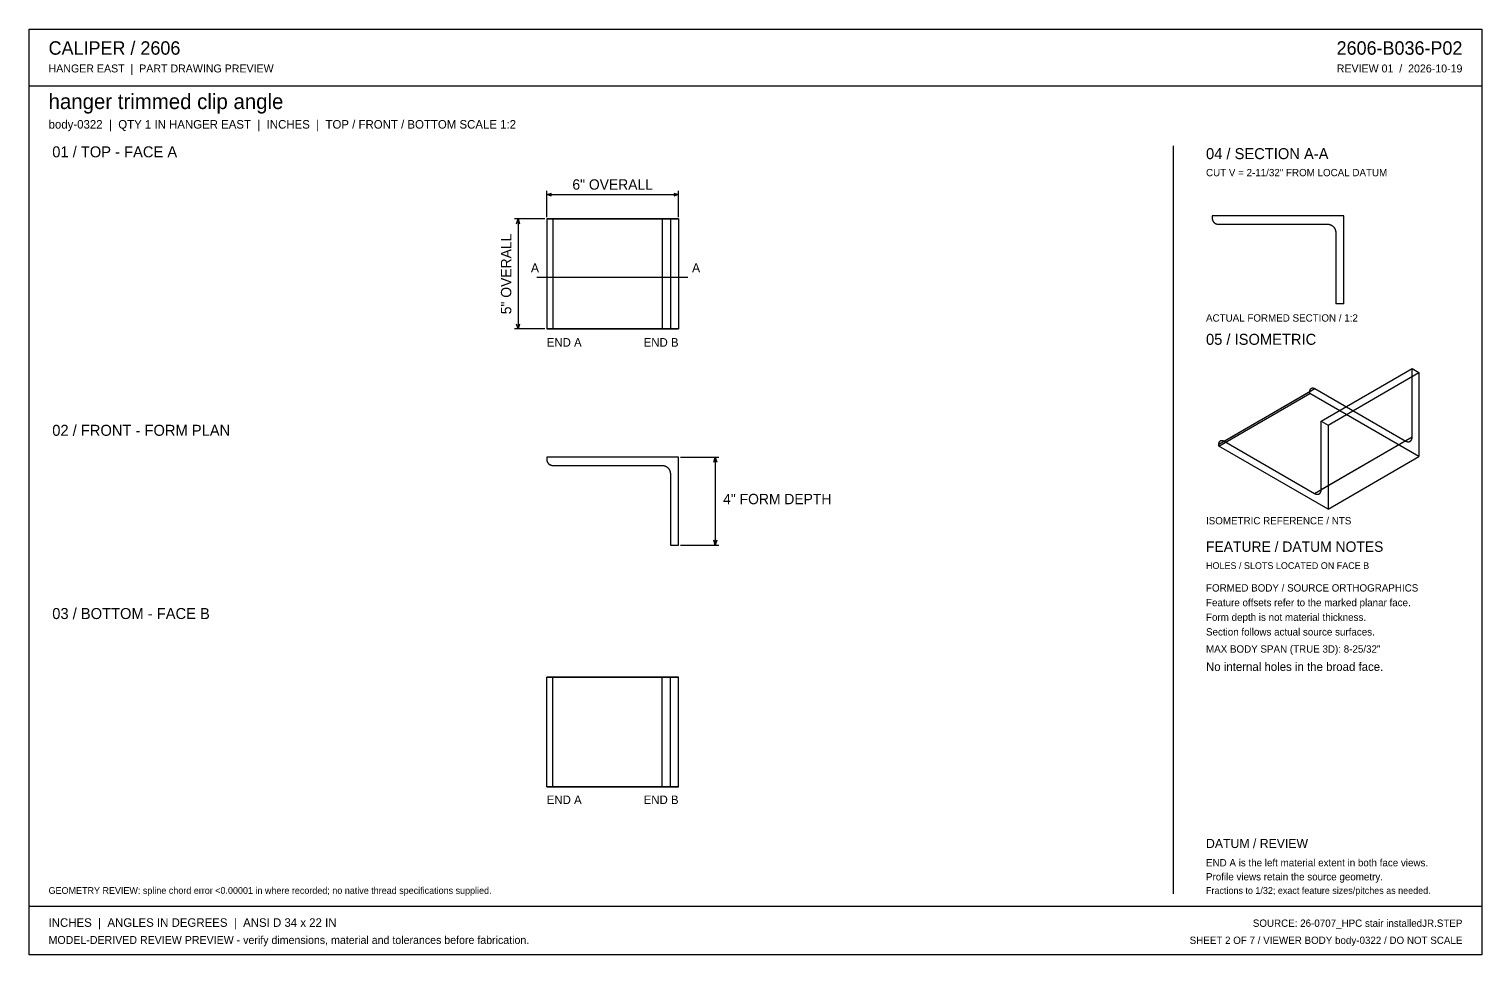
# Model space of a CAD drawing. Header units: inches. Extents: x 0.9 to 67.1, y 0.9 to 43.1.
import ezdxf
from ezdxf.enums import TextEntityAlignment as Align

# ---------------------------------------------------------------- set-up
doc = ezdxf.new("R2010")
doc.units = ezdxf.units.IN
doc.header["$MEASUREMENT"] = 0

msp = doc.modelspace()

# ---------------------------------------------------------------- linework, layer by layer
at = {"layer": 'ANNOTATION'}
for p, q in [((24.5, 34.5), (24.5, 35.694)), ((24.5, 35.528), (24.722, 35.597)), ((24.5, 35.528), (30.5, 35.528)), ((24.722, 35.458), (24.5, 35.528)), ((30.278, 35.597), (30.5, 35.528)), ((30.5, 35.528), (30.278, 35.458)), ((30.5, 34.5), (30.5, 35.694)), ((24.417, 34.417), (23.028, 34.417)), ((23.125, 34.194), (23.194, 34.417)), ((23.194, 34.417), (23.194, 29.417)), ((23.194, 34.417), (23.264, 34.194)), ((24.056, 31.767), (30.917, 31.767)), ((24.417, 29.417), (23.028, 29.417)), ((23.194, 29.417), (23.125, 29.639)), ((23.264, 29.639), (23.194, 29.417)), ((30.583, 23.583), (32.333, 23.583)), ((32.097, 23.361), (32.167, 23.583)), ((32.167, 23.583), (32.167, 19.583)), ((32.167, 23.583), (32.236, 23.361)), ((30.583, 19.583), (32.333, 19.583)), ((32.167, 19.583), (32.097, 19.806)), ((32.236, 19.806), (32.167, 19.583))]:
    msp.add_line(p, q, dxfattribs=at)
at = {"layer": 'OUTLINE'}
for p, q in [((0.944, 43.056), (67.056, 43.056)), ((0.944, 0.944), (0.944, 43.056)), ((67.056, 43.056), (67.056, 0.944)), ((0.944, 40.472), (67.056, 40.472)), ((53, 37.75), (53, 3.722)), ((24.5, 34.417), (24.5, 29.417)), ((24.5, 34.417), (24.5, 34.417)), ((24.5, 34.417), (24.5, 34.417)), ((24.5, 34.417), (24.501, 34.417)), ((30.5, 34.417), (24.5, 34.417)), ((24.5, 34.417), (24.5, 29.417)), ((24.501, 34.417), (24.501, 34.417)), ((24.501, 34.417), (24.502, 34.417)), ((24.502, 34.417), (24.503, 34.417)), ((24.503, 34.417), (24.504, 34.417)), ((24.504, 34.417), (24.505, 34.417)), ((24.505, 34.417), (24.507, 34.417)), ((24.507, 34.417), (24.508, 34.417)), ((24.508, 34.417), (24.51, 34.417)), ((24.51, 34.417), (24.512, 34.417)), ((24.512, 34.417), (24.514, 34.417)), ((24.514, 34.417), (24.516, 34.417)), ((24.516, 34.417), (24.519, 34.417)), ((24.519, 34.417), (24.521, 34.417)), ((24.521, 34.417), (24.524, 34.417)), ((24.524, 34.417), (24.527, 34.417)), ((24.527, 34.417), (24.53, 34.417)), ((24.53, 34.417), (24.533, 34.417)), ((24.533, 34.417), (24.537, 34.417)), ((24.537, 34.417), (24.54, 34.417)), ((24.54, 34.417), (24.544, 34.417)), ((24.544, 34.417), (24.547, 34.417)), ((24.547, 34.417), (24.551, 34.417)), ((24.551, 34.417), (24.555, 34.417)), ((24.555, 34.417), (24.56, 34.417)), ((24.56, 34.417), (24.564, 34.417)), ((24.564, 34.417), (24.568, 34.417)), ((24.568, 34.417), (24.573, 34.417)), ((24.573, 34.417), (24.578, 34.417)), ((24.578, 34.417), (24.582, 34.417)), ((24.582, 34.417), (24.587, 34.417)), ((24.587, 34.417), (24.592, 34.417)), ((24.592, 34.417), (24.598, 34.417)), ((24.598, 34.417), (24.603, 34.417)), ((24.603, 34.417), (24.608, 34.417)), ((24.608, 34.417), (24.614, 34.417)), ((24.614, 34.417), (24.619, 34.417)), ((24.619, 34.417), (24.625, 34.417)), ((24.625, 34.417), (24.631, 34.417)), ((24.631, 34.417), (24.637, 34.417)), ((24.637, 34.417), (24.643, 34.417)), ((24.643, 34.417), (24.649, 34.417)), ((24.649, 34.417), (24.655, 34.417)), ((24.655, 34.417), (24.661, 34.417)), ((24.661, 34.417), (24.667, 34.417)), ((24.667, 34.417), (24.674, 34.417)), ((24.674, 34.417), (24.68, 34.417)), ((24.68, 34.417), (24.686, 34.417)), ((24.686, 34.417), (24.693, 34.417)), ((24.693, 34.417), (24.7, 34.417)), ((24.7, 34.417), (24.706, 34.417)), ((24.706, 34.417), (24.713, 34.417)), ((24.713, 34.417), (24.72, 34.417)), ((24.72, 34.417), (24.726, 34.417)), ((24.726, 34.417), (24.733, 34.417)), ((24.733, 34.417), (24.74, 34.417)), ((24.74, 34.417), (24.747, 34.417)), ((24.747, 34.417), (24.754, 34.417)), ((24.754, 34.417), (24.761, 34.417)), ((24.761, 34.417), (24.767, 34.417)), ((24.767, 34.417), (24.774, 34.417)), ((24.774, 34.417), (24.781, 34.417)), ((24.781, 34.417), (24.781, 29.417)), ((24.781, 34.417), (29.75, 34.417)), ((29.75, 34.417), (29.75, 29.417)), ((29.75, 34.417), (29.759, 34.417)), ((29.759, 34.417), (29.768, 34.417)), ((29.768, 34.417), (29.778, 34.417)), ((29.778, 34.417), (29.787, 34.417)), ((29.787, 34.417), (29.796, 34.417)), ((29.796, 34.417), (29.805, 34.417)), ((29.805, 34.417), (29.814, 34.417)), ((29.814, 34.417), (29.823, 34.417)), ((29.823, 34.417), (29.832, 34.417)), ((29.832, 34.417), (29.841, 34.417)), ((29.841, 34.417), (29.85, 34.417)), ((29.85, 34.417), (29.859, 34.417)), ((29.859, 34.417), (29.868, 34.417)), ((29.868, 34.417), (29.876, 34.417)), ((29.876, 34.417), (29.885, 34.417)), ((29.885, 34.417), (29.894, 34.417)), ((29.894, 34.417), (29.902, 34.417)), ((29.902, 34.417), (29.91, 34.417)), ((29.91, 34.417), (29.919, 34.417)), ((29.919, 34.417), (29.927, 34.417)), ((29.927, 34.417), (29.935, 34.417)), ((29.935, 34.417), (29.943, 34.417)), ((29.943, 34.417), (29.951, 34.417)), ((29.951, 34.417), (29.958, 34.417)), ((29.958, 34.417), (29.966, 34.417)), ((29.966, 34.417), (29.973, 34.417)), ((29.973, 34.417), (29.981, 34.417)), ((29.981, 34.417), (29.988, 34.417)), ((29.988, 34.417), (29.995, 34.417)), ((29.995, 34.417), (30.002, 34.417)), ((30.002, 34.417), (30.009, 34.417)), ((30.009, 34.417), (30.015, 34.417)), ((30.015, 34.417), (30.022, 34.417)), ((30.022, 34.417), (30.028, 34.417)), ((30.028, 34.417), (30.034, 34.417)), ((30.034, 34.417), (30.04, 34.417)), ((30.04, 34.417), (30.046, 34.417)), ((30.046, 34.417), (30.051, 34.417)), ((30.051, 34.417), (30.057, 34.417)), ((30.057, 34.417), (30.062, 34.417)), ((30.062, 34.417), (30.067, 34.417)), ((30.067, 34.417), (30.072, 34.417)), ((30.072, 34.417), (30.076, 34.417)), ((30.076, 34.417), (30.081, 34.417)), ((30.081, 34.417), (30.085, 34.417)), ((30.085, 34.417), (30.089, 34.417)), ((30.089, 34.417), (30.093, 34.417)), ((30.093, 34.417), (30.096, 34.417)), ((30.096, 34.417), (30.1, 34.417)), ((30.1, 34.417), (30.103, 34.417)), ((30.103, 34.417), (30.106, 34.417)), ((30.106, 34.417), (30.109, 34.417)), ((30.109, 34.417), (30.111, 34.417)), ((30.111, 34.417), (30.114, 34.417)), ((30.114, 34.417), (30.116, 34.417)), ((30.116, 34.417), (30.118, 34.417)), ((30.118, 34.417), (30.119, 34.417)), ((30.119, 34.417), (30.121, 34.417)), ((30.121, 34.417), (30.122, 34.417)), ((30.122, 34.417), (30.123, 34.417)), ((30.123, 34.417), (30.124, 34.417)), ((30.124, 34.417), (30.125, 34.417)), ((30.125, 34.417), (30.125, 29.417)), ((30.125, 34.417), (30.5, 34.417)), ((30.125, 34.417), (30.125, 34.417)), ((30.125, 34.417), (30.125, 34.417)), ((30.125, 34.417), (30.125, 29.417)), ((30.5, 34.417), (30.5, 29.417)), ((30.5, 34.417), (30.5, 29.417)), ((60.778, 34.556), (54.778, 34.556)), ((54.778, 34.556), (54.778, 34.462)), ((54.778, 34.462), (54.778, 34.455)), ((54.778, 34.455), (54.778, 34.448)), ((54.778, 34.448), (54.779, 34.441)), ((54.779, 34.441), (54.779, 34.434)), ((54.779, 34.434), (54.78, 34.427)), ((54.78, 34.427), (54.781, 34.421)), ((54.781, 34.421), (54.782, 34.414)), ((54.782, 34.414), (54.783, 34.407)), ((54.783, 34.407), (54.785, 34.4)), ((54.785, 34.4), (54.786, 34.393)), ((54.786, 34.393), (54.788, 34.387)), ((54.788, 34.387), (54.79, 34.38)), ((54.79, 34.38), (54.792, 34.374)), ((60.778, 30.556), (60.778, 34.556)), ((54.792, 34.374), (54.794, 34.367)), ((54.794, 34.367), (54.797, 34.361)), ((54.797, 34.361), (54.799, 34.354)), ((54.799, 34.354), (54.802, 34.348)), ((54.802, 34.348), (54.805, 34.342)), ((54.805, 34.342), (54.808, 34.335)), ((54.808, 34.335), (54.811, 34.329)), ((54.811, 34.329), (54.814, 34.323)), ((54.814, 34.323), (54.818, 34.317)), ((54.818, 34.317), (54.821, 34.311)), ((54.821, 34.311), (54.825, 34.306)), ((54.825, 34.306), (54.829, 34.3)), ((54.829, 34.3), (54.833, 34.294)), ((54.833, 34.294), (54.837, 34.289)), ((54.837, 34.289), (54.842, 34.283)), ((54.842, 34.283), (54.846, 34.278)), ((54.846, 34.278), (54.851, 34.273)), ((54.851, 34.273), (54.855, 34.268)), ((54.855, 34.268), (54.86, 34.263)), ((54.86, 34.263), (54.865, 34.258)), ((54.865, 34.258), (54.87, 34.253)), ((54.87, 34.253), (54.875, 34.249)), ((54.875, 34.249), (54.881, 34.244)), ((54.881, 34.244), (54.886, 34.24)), ((54.886, 34.24), (54.891, 34.236)), ((54.891, 34.236), (54.897, 34.232)), ((54.897, 34.232), (54.903, 34.228)), ((54.903, 34.228), (54.909, 34.224)), ((54.909, 34.224), (54.914, 34.221)), ((54.914, 34.221), (54.92, 34.217)), ((54.92, 34.217), (54.926, 34.214)), ((54.926, 34.214), (54.933, 34.211)), ((54.933, 34.211), (54.939, 34.208)), ((54.939, 34.208), (54.945, 34.205)), ((54.945, 34.205), (54.951, 34.202)), ((54.951, 34.202), (54.958, 34.199)), ((54.958, 34.199), (54.964, 34.197)), ((54.964, 34.197), (54.971, 34.195)), ((54.971, 34.195), (54.977, 34.193)), ((54.977, 34.193), (54.984, 34.191)), ((54.984, 34.191), (54.991, 34.189)), ((54.991, 34.189), (54.997, 34.187)), ((54.997, 34.187), (55.004, 34.186)), ((55.004, 34.186), (55.011, 34.185)), ((55.011, 34.185), (55.018, 34.184)), ((55.018, 34.184), (55.025, 34.183)), ((55.025, 34.183), (55.031, 34.182)), ((55.031, 34.182), (55.038, 34.181)), ((55.038, 34.181), (55.045, 34.181)), ((55.045, 34.181), (55.052, 34.181)), ((55.052, 34.181), (55.059, 34.181)), ((55.059, 34.181), (60.028, 34.181)), ((60.028, 34.181), (60.037, 34.18)), ((60.037, 34.18), (60.046, 34.18)), ((60.046, 34.18), (60.055, 34.18)), ((60.055, 34.18), (60.065, 34.179)), ((60.065, 34.179), (60.074, 34.178)), ((60.074, 34.178), (60.083, 34.176)), ((60.083, 34.176), (60.092, 34.175)), ((60.092, 34.175), (60.101, 34.173)), ((60.101, 34.173), (60.11, 34.171)), ((60.11, 34.171), (60.119, 34.169)), ((60.119, 34.169), (60.128, 34.167)), ((60.128, 34.167), (60.137, 34.164)), ((60.137, 34.164), (60.145, 34.162)), ((60.145, 34.162), (60.154, 34.159)), ((60.154, 34.159), (60.163, 34.155)), ((60.163, 34.155), (60.171, 34.152)), ((60.171, 34.152), (60.18, 34.148)), ((60.18, 34.148), (60.188, 34.145)), ((60.188, 34.145), (60.196, 34.141)), ((60.196, 34.141), (60.205, 34.136)), ((60.205, 34.136), (60.213, 34.132)), ((60.213, 34.132), (60.221, 34.127)), ((60.221, 34.127), (60.228, 34.122)), ((60.228, 34.122), (60.236, 34.117)), ((60.236, 34.117), (60.244, 34.112)), ((60.244, 34.112), (60.251, 34.107)), ((60.251, 34.107), (60.258, 34.101)), ((60.258, 34.101), (60.266, 34.095)), ((60.266, 34.095), (60.273, 34.09)), ((60.273, 34.09), (60.28, 34.083)), ((60.28, 34.083), (60.286, 34.077)), ((60.286, 34.077), (60.293, 34.071)), ((60.293, 34.071), (60.299, 34.064)), ((60.299, 34.064), (60.306, 34.057)), ((60.306, 34.057), (60.312, 34.05)), ((60.312, 34.05), (60.318, 34.043)), ((60.318, 34.043), (60.323, 34.036)), ((60.323, 34.036), (60.329, 34.029)), ((60.329, 34.029), (60.334, 34.021)), ((60.334, 34.021), (60.34, 34.014)), ((60.34, 34.014), (60.345, 34.006)), ((60.345, 34.006), (60.349, 33.998)), ((60.349, 33.998), (60.354, 33.99)), ((60.354, 33.99), (60.358, 33.982)), ((60.358, 33.982), (60.363, 33.974)), ((60.363, 33.974), (60.367, 33.966)), ((60.367, 33.966), (60.371, 33.958)), ((60.371, 33.958), (60.374, 33.949)), ((60.374, 33.949), (60.378, 33.941)), ((60.378, 33.941), (60.381, 33.932)), ((60.381, 33.932), (60.384, 33.923)), ((60.384, 33.923), (60.387, 33.914)), ((60.387, 33.914), (60.389, 33.906)), ((60.389, 33.906), (60.392, 33.897)), ((60.392, 33.897), (60.394, 33.888)), ((60.394, 33.888), (60.396, 33.879)), ((60.396, 33.879), (60.397, 33.87)), ((60.397, 33.87), (60.399, 33.861)), ((60.399, 33.861), (60.4, 33.851)), ((60.4, 33.851), (60.401, 33.842)), ((60.401, 33.842), (60.402, 33.833)), ((60.402, 33.833), (60.402, 33.824)), ((60.402, 33.824), (60.403, 33.815)), ((60.403, 33.815), (60.403, 33.806)), ((60.403, 33.806), (60.403, 30.556)), ((60.778, 30.556), (60.403, 30.556)), ((30.5, 29.417), (24.5, 29.417)), ((24.5, 29.417), (24.5, 29.417)), ((24.5, 29.417), (24.5, 29.417)), ((24.5, 29.417), (24.501, 29.417)), ((24.501, 29.417), (24.501, 29.417)), ((24.501, 29.417), (24.502, 29.417)), ((24.502, 29.417), (24.503, 29.417)), ((24.503, 29.417), (24.504, 29.417)), ((24.504, 29.417), (24.505, 29.417)), ((24.505, 29.417), (24.507, 29.417)), ((24.507, 29.417), (24.508, 29.417)), ((24.508, 29.417), (24.51, 29.417)), ((24.51, 29.417), (24.512, 29.417)), ((24.512, 29.417), (24.514, 29.417)), ((24.514, 29.417), (24.516, 29.417)), ((24.516, 29.417), (24.519, 29.417)), ((24.519, 29.417), (24.521, 29.417)), ((24.521, 29.417), (24.524, 29.417)), ((24.524, 29.417), (24.527, 29.417)), ((24.527, 29.417), (24.53, 29.417)), ((24.53, 29.417), (24.533, 29.417)), ((24.533, 29.417), (24.537, 29.417)), ((24.537, 29.417), (24.54, 29.417)), ((24.54, 29.417), (24.544, 29.417)), ((24.544, 29.417), (24.547, 29.417)), ((24.547, 29.417), (24.551, 29.417)), ((24.551, 29.417), (24.555, 29.417)), ((24.555, 29.417), (24.56, 29.417)), ((24.56, 29.417), (24.564, 29.417)), ((24.564, 29.417), (24.568, 29.417)), ((24.568, 29.417), (24.573, 29.417)), ((24.573, 29.417), (24.578, 29.417)), ((24.578, 29.417), (24.582, 29.417)), ((24.582, 29.417), (24.587, 29.417)), ((24.587, 29.417), (24.592, 29.417)), ((24.592, 29.417), (24.598, 29.417)), ((24.598, 29.417), (24.603, 29.417)), ((24.603, 29.417), (24.608, 29.417)), ((24.608, 29.417), (24.614, 29.417)), ((24.614, 29.417), (24.619, 29.417)), ((24.619, 29.417), (24.625, 29.417)), ((24.625, 29.417), (24.631, 29.417)), ((24.631, 29.417), (24.637, 29.417)), ((24.637, 29.417), (24.643, 29.417)), ((24.643, 29.417), (24.649, 29.417)), ((24.649, 29.417), (24.655, 29.417)), ((24.655, 29.417), (24.661, 29.417)), ((24.661, 29.417), (24.667, 29.417)), ((24.667, 29.417), (24.674, 29.417)), ((24.674, 29.417), (24.68, 29.417)), ((24.68, 29.417), (24.686, 29.417)), ((24.686, 29.417), (24.693, 29.417)), ((24.693, 29.417), (24.7, 29.417)), ((24.7, 29.417), (24.706, 29.417)), ((24.706, 29.417), (24.713, 29.417)), ((24.713, 29.417), (24.72, 29.417)), ((24.72, 29.417), (24.726, 29.417)), ((24.726, 29.417), (24.733, 29.417)), ((24.733, 29.417), (24.74, 29.417)), ((24.74, 29.417), (24.747, 29.417)), ((24.747, 29.417), (24.754, 29.417)), ((24.754, 29.417), (24.761, 29.417)), ((24.761, 29.417), (24.767, 29.417)), ((24.767, 29.417), (24.774, 29.417)), ((24.774, 29.417), (24.781, 29.417)), ((24.781, 29.417), (29.75, 29.417)), ((29.75, 29.417), (29.759, 29.417)), ((29.759, 29.417), (29.768, 29.417)), ((29.768, 29.417), (29.778, 29.417)), ((29.778, 29.417), (29.787, 29.417)), ((29.787, 29.417), (29.796, 29.417)), ((29.796, 29.417), (29.805, 29.417)), ((29.805, 29.417), (29.814, 29.417)), ((29.814, 29.417), (29.823, 29.417)), ((29.823, 29.417), (29.832, 29.417)), ((29.832, 29.417), (29.841, 29.417)), ((29.841, 29.417), (29.85, 29.417)), ((29.85, 29.417), (29.859, 29.417)), ((29.859, 29.417), (29.868, 29.417)), ((29.868, 29.417), (29.876, 29.417)), ((29.876, 29.417), (29.885, 29.417)), ((29.885, 29.417), (29.894, 29.417)), ((29.894, 29.417), (29.902, 29.417)), ((29.902, 29.417), (29.91, 29.417)), ((29.91, 29.417), (29.919, 29.417)), ((29.919, 29.417), (29.927, 29.417)), ((29.927, 29.417), (29.935, 29.417)), ((29.935, 29.417), (29.943, 29.417)), ((29.943, 29.417), (29.951, 29.417)), ((29.951, 29.417), (29.958, 29.417)), ((29.958, 29.417), (29.966, 29.417)), ((29.966, 29.417), (29.973, 29.417)), ((29.973, 29.417), (29.981, 29.417)), ((29.981, 29.417), (29.988, 29.417)), ((29.988, 29.417), (29.995, 29.417)), ((29.995, 29.417), (30.002, 29.417)), ((30.002, 29.417), (30.009, 29.417)), ((30.009, 29.417), (30.015, 29.417)), ((30.015, 29.417), (30.022, 29.417)), ((30.022, 29.417), (30.028, 29.417)), ((30.028, 29.417), (30.034, 29.417)), ((30.034, 29.417), (30.04, 29.417)), ((30.04, 29.417), (30.046, 29.417)), ((30.046, 29.417), (30.051, 29.417)), ((30.051, 29.417), (30.057, 29.417)), ((30.057, 29.417), (30.062, 29.417)), ((30.062, 29.417), (30.067, 29.417)), ((30.067, 29.417), (30.072, 29.417)), ((30.072, 29.417), (30.076, 29.417)), ((30.076, 29.417), (30.081, 29.417)), ((30.081, 29.417), (30.085, 29.417)), ((30.085, 29.417), (30.089, 29.417)), ((30.089, 29.417), (30.093, 29.417)), ((30.093, 29.417), (30.096, 29.417)), ((30.096, 29.417), (30.1, 29.417)), ((30.1, 29.417), (30.103, 29.417)), ((30.103, 29.417), (30.106, 29.417)), ((30.106, 29.417), (30.109, 29.417)), ((30.109, 29.417), (30.111, 29.417)), ((30.111, 29.417), (30.114, 29.417)), ((30.114, 29.417), (30.116, 29.417)), ((30.116, 29.417), (30.118, 29.417)), ((30.118, 29.417), (30.119, 29.417)), ((30.119, 29.417), (30.121, 29.417)), ((30.121, 29.417), (30.122, 29.417)), ((30.122, 29.417), (30.123, 29.417)), ((30.123, 29.417), (30.124, 29.417)), ((30.124, 29.417), (30.125, 29.417)), ((30.125, 29.417), (30.125, 29.417)), ((30.125, 29.417), (30.125, 29.417)), ((30.125, 29.417), (30.5, 29.417)), ((59.742, 25.223), (63.879, 27.611)), ((60.053, 25.044), (64.189, 27.432)), ((63.879, 24.506), (63.879, 27.611)), ((63.879, 27.611), (64.189, 27.432)), ((64.189, 27.432), (64.189, 23.611)), ((55.089, 24.178), (59.225, 26.566)), ((55.089, 24.088), (59.225, 26.477)), ((55.321, 24.312), (59.458, 26.701)), ((59.225, 26.573), (59.226, 26.579)), ((59.225, 26.566), (59.225, 26.573)), ((59.225, 26.477), (59.225, 26.566)), ((64.189, 23.611), (59.225, 26.477)), ((59.226, 26.592), (59.227, 26.598)), ((59.226, 26.586), (59.226, 26.592)), ((59.226, 26.579), (59.226, 26.586)), ((59.227, 26.598), (59.228, 26.604)), ((59.228, 26.604), (59.229, 26.61)), ((59.229, 26.61), (59.23, 26.616)), ((59.23, 26.616), (59.231, 26.622)), ((59.231, 26.622), (59.232, 26.627)), ((59.232, 26.627), (59.234, 26.633)), ((59.234, 26.633), (59.235, 26.638)), ((59.235, 26.638), (59.237, 26.644)), ((59.237, 26.644), (59.239, 26.649)), ((59.239, 26.649), (59.241, 26.654)), ((59.241, 26.654), (59.243, 26.659)), ((59.243, 26.659), (59.245, 26.664)), ((59.245, 26.664), (59.248, 26.668)), ((59.248, 26.668), (59.25, 26.673)), ((59.25, 26.673), (59.253, 26.677)), ((59.253, 26.677), (59.255, 26.681)), ((59.255, 26.681), (59.258, 26.685)), ((59.258, 26.685), (59.261, 26.689)), ((59.261, 26.689), (59.264, 26.693)), ((59.264, 26.693), (59.268, 26.696)), ((59.268, 26.696), (59.271, 26.7)), ((59.271, 26.7), (59.274, 26.703)), ((59.274, 26.703), (59.278, 26.706)), ((59.278, 26.706), (59.282, 26.709)), ((59.282, 26.709), (59.286, 26.712)), ((59.286, 26.712), (59.289, 26.714)), ((59.289, 26.714), (59.293, 26.717)), ((59.293, 26.717), (59.297, 26.719)), ((59.297, 26.719), (59.302, 26.721)), ((59.302, 26.721), (59.306, 26.723)), ((59.306, 26.723), (59.31, 26.725)), ((59.31, 26.725), (59.315, 26.726)), ((59.315, 26.726), (59.319, 26.728)), ((59.319, 26.728), (59.324, 26.729)), ((59.324, 26.729), (59.329, 26.73)), ((59.329, 26.73), (59.333, 26.731)), ((59.333, 26.731), (59.338, 26.731)), ((59.338, 26.731), (59.343, 26.732)), ((59.343, 26.732), (59.348, 26.732)), ((59.348, 26.732), (59.353, 26.732)), ((59.353, 26.732), (59.358, 26.732)), ((59.358, 26.732), (59.364, 26.732)), ((59.364, 26.732), (59.369, 26.732)), ((59.369, 26.732), (59.374, 26.731)), ((59.374, 26.731), (59.38, 26.73)), ((59.38, 26.73), (59.385, 26.729)), ((59.385, 26.729), (59.39, 26.728)), ((59.39, 26.728), (59.396, 26.727)), ((59.396, 26.727), (59.401, 26.725)), ((59.401, 26.725), (59.407, 26.723)), ((59.407, 26.723), (59.413, 26.722)), ((59.413, 26.722), (59.418, 26.72)), ((59.418, 26.72), (59.424, 26.717)), ((59.424, 26.717), (59.429, 26.715)), ((59.429, 26.715), (59.435, 26.712)), ((59.435, 26.712), (59.441, 26.71)), ((59.441, 26.71), (59.446, 26.707)), ((59.446, 26.707), (59.452, 26.704)), ((59.452, 26.704), (59.458, 26.701)), ((59.458, 26.701), (63.569, 24.327)), ((59.742, 22.118), (59.742, 25.223)), ((59.742, 25.223), (60.053, 25.044)), ((59.742, 22.118), (63.879, 24.506)), ((60.053, 25.044), (60.053, 21.222)), ((63.876, 24.456), (63.877, 24.464)), ((63.877, 24.472), (63.878, 24.48)), ((63.877, 24.464), (63.877, 24.472)), ((63.878, 24.48), (63.879, 24.489)), ((63.879, 24.497), (63.879, 24.506)), ((63.879, 24.489), (63.879, 24.497)), ((55.089, 24.197), (55.09, 24.204)), ((55.089, 24.191), (55.089, 24.197)), ((55.089, 24.184), (55.089, 24.191)), ((55.089, 24.178), (55.089, 24.184)), ((55.089, 24.088), (55.089, 24.178)), ((60.053, 21.222), (55.089, 24.088)), ((55.09, 24.21), (55.091, 24.216)), ((55.09, 24.204), (55.09, 24.21)), ((55.091, 24.216), (55.092, 24.222)), ((55.092, 24.222), (55.093, 24.228)), ((55.093, 24.228), (55.094, 24.233)), ((55.094, 24.233), (55.096, 24.239)), ((55.096, 24.239), (55.097, 24.245)), ((55.097, 24.245), (55.099, 24.25)), ((55.099, 24.25), (55.1, 24.255)), ((55.1, 24.255), (55.102, 24.26)), ((55.102, 24.26), (55.104, 24.266)), ((55.104, 24.266), (55.106, 24.27)), ((55.106, 24.27), (55.109, 24.275)), ((55.109, 24.275), (55.111, 24.28)), ((55.111, 24.28), (55.113, 24.284)), ((55.113, 24.284), (55.116, 24.289)), ((55.116, 24.289), (55.119, 24.293)), ((55.119, 24.293), (55.122, 24.297)), ((55.122, 24.297), (55.125, 24.301)), ((55.125, 24.301), (55.128, 24.304)), ((55.128, 24.304), (55.131, 24.308)), ((55.131, 24.308), (55.134, 24.311)), ((55.134, 24.311), (55.138, 24.315)), ((55.138, 24.315), (55.141, 24.318)), ((55.141, 24.318), (55.145, 24.321)), ((55.145, 24.321), (55.149, 24.323)), ((55.149, 24.323), (55.153, 24.326)), ((55.153, 24.326), (55.157, 24.328)), ((55.157, 24.328), (55.161, 24.331)), ((55.161, 24.331), (55.165, 24.333)), ((55.165, 24.333), (55.169, 24.335)), ((55.169, 24.335), (55.174, 24.336)), ((55.174, 24.336), (55.178, 24.338)), ((55.178, 24.338), (55.183, 24.339)), ((55.183, 24.339), (55.187, 24.341)), ((55.187, 24.341), (55.192, 24.342)), ((55.192, 24.342), (55.197, 24.342)), ((55.197, 24.342), (55.202, 24.343)), ((55.202, 24.343), (55.207, 24.343)), ((55.207, 24.343), (55.212, 24.344)), ((55.212, 24.344), (55.217, 24.344)), ((55.217, 24.344), (55.222, 24.344)), ((55.222, 24.344), (55.227, 24.344)), ((55.227, 24.344), (55.232, 24.343)), ((55.232, 24.343), (55.238, 24.343)), ((55.238, 24.343), (55.243, 24.342)), ((55.243, 24.342), (55.248, 24.341)), ((55.248, 24.341), (55.254, 24.34)), ((55.254, 24.34), (55.259, 24.338)), ((55.259, 24.338), (55.265, 24.337)), ((55.265, 24.337), (55.27, 24.335)), ((55.27, 24.335), (55.276, 24.333)), ((55.276, 24.333), (55.281, 24.331)), ((55.281, 24.331), (55.287, 24.329)), ((55.287, 24.329), (55.293, 24.327)), ((55.293, 24.327), (55.298, 24.324)), ((55.298, 24.324), (55.304, 24.321)), ((55.304, 24.321), (55.31, 24.318)), ((55.31, 24.318), (55.316, 24.315)), ((55.316, 24.315), (55.321, 24.312)), ((55.321, 24.312), (59.432, 21.939)), ((59.432, 21.939), (63.569, 24.327)), ((63.569, 24.327), (63.576, 24.323)), ((63.576, 24.323), (63.584, 24.319)), ((63.584, 24.319), (63.592, 24.315)), ((63.592, 24.315), (63.599, 24.311)), ((63.599, 24.311), (63.607, 24.308)), ((63.607, 24.308), (63.614, 24.305)), ((63.614, 24.305), (63.622, 24.302)), ((63.622, 24.302), (63.629, 24.299)), ((63.629, 24.299), (63.637, 24.297)), ((63.637, 24.297), (63.644, 24.294)), ((63.644, 24.294), (63.651, 24.292)), ((63.651, 24.292), (63.659, 24.291)), ((63.659, 24.291), (63.666, 24.289)), ((63.666, 24.289), (63.673, 24.288)), ((63.673, 24.288), (63.68, 24.287)), ((63.68, 24.287), (63.687, 24.286)), ((63.687, 24.286), (63.694, 24.285)), ((63.694, 24.285), (63.701, 24.285)), ((63.701, 24.285), (63.708, 24.285)), ((63.708, 24.285), (63.715, 24.285)), ((63.715, 24.285), (63.722, 24.285)), ((63.722, 24.285), (63.728, 24.286)), ((63.728, 24.286), (63.735, 24.287)), ((63.735, 24.287), (63.741, 24.288)), ((63.741, 24.288), (63.747, 24.289)), ((63.747, 24.289), (63.754, 24.291)), ((63.754, 24.291), (63.76, 24.293)), ((63.76, 24.293), (63.766, 24.295)), ((63.766, 24.295), (63.771, 24.297)), ((63.771, 24.297), (63.777, 24.3)), ((63.777, 24.3), (63.783, 24.302)), ((63.783, 24.302), (63.788, 24.305)), ((63.788, 24.305), (63.793, 24.309)), ((63.793, 24.309), (63.799, 24.312)), ((63.799, 24.312), (63.804, 24.316)), ((63.804, 24.316), (63.809, 24.32)), ((63.809, 24.32), (63.813, 24.324)), ((63.813, 24.324), (63.818, 24.328)), ((63.818, 24.328), (63.822, 24.333)), ((63.822, 24.333), (63.827, 24.337)), ((63.827, 24.337), (63.831, 24.342)), ((63.831, 24.342), (63.835, 24.348)), ((63.835, 24.348), (63.839, 24.353)), ((63.839, 24.353), (63.842, 24.359)), ((63.842, 24.359), (63.846, 24.364)), ((63.846, 24.364), (63.849, 24.37)), ((63.849, 24.37), (63.852, 24.376)), ((63.852, 24.376), (63.855, 24.383)), ((63.855, 24.383), (63.858, 24.389)), ((63.858, 24.389), (63.861, 24.396)), ((63.861, 24.396), (63.863, 24.403)), ((63.863, 24.403), (63.866, 24.41)), ((63.866, 24.41), (63.868, 24.417)), ((63.868, 24.417), (63.87, 24.425)), ((63.87, 24.425), (63.871, 24.432)), ((63.871, 24.432), (63.873, 24.44)), ((63.873, 24.44), (63.874, 24.448)), ((63.874, 24.448), (63.876, 24.456)), ((30.5, 23.583), (24.5, 23.583)), ((24.5, 23.583), (24.5, 23.49)), ((30.5, 23.583), (24.5, 23.583)), ((24.5, 23.583), (24.5, 23.49)), ((24.5, 23.49), (24.5, 23.483)), ((24.5, 23.49), (24.5, 23.483)), ((24.5, 23.483), (24.5, 23.476)), ((24.5, 23.483), (24.5, 23.476)), ((24.5, 23.476), (24.501, 23.469)), ((24.5, 23.476), (24.501, 23.469)), ((24.501, 23.469), (24.501, 23.462)), ((24.501, 23.469), (24.501, 23.462)), ((24.501, 23.462), (24.502, 23.455)), ((24.501, 23.462), (24.502, 23.455)), ((24.502, 23.455), (24.503, 23.448)), ((24.502, 23.455), (24.503, 23.448)), ((24.503, 23.448), (24.504, 23.442)), ((24.503, 23.448), (24.504, 23.442)), ((24.504, 23.442), (24.505, 23.435)), ((24.504, 23.442), (24.505, 23.435)), ((24.505, 23.435), (24.507, 23.428)), ((24.505, 23.435), (24.507, 23.428)), ((24.507, 23.428), (24.508, 23.421)), ((24.507, 23.428), (24.508, 23.421)), ((24.508, 23.421), (24.51, 23.415)), ((24.508, 23.421), (24.51, 23.415)), ((24.51, 23.415), (24.512, 23.408)), ((24.51, 23.415), (24.512, 23.408)), ((24.512, 23.408), (24.514, 23.401)), ((24.512, 23.408), (24.514, 23.401)), ((24.514, 23.401), (24.516, 23.395)), ((24.514, 23.401), (24.516, 23.395)), ((24.516, 23.395), (24.519, 23.388)), ((24.516, 23.395), (24.519, 23.388)), ((24.519, 23.388), (24.521, 23.382)), ((24.519, 23.388), (24.521, 23.382)), ((24.521, 23.382), (24.524, 23.376)), ((24.521, 23.382), (24.524, 23.376)), ((24.524, 23.376), (24.527, 23.369)), ((24.524, 23.376), (24.527, 23.369)), ((24.527, 23.369), (24.53, 23.363)), ((24.527, 23.369), (24.53, 23.363)), ((24.53, 23.363), (24.533, 23.357)), ((24.53, 23.363), (24.533, 23.357)), ((24.533, 23.357), (24.537, 23.351)), ((24.533, 23.357), (24.537, 23.351)), ((24.537, 23.351), (24.54, 23.345)), ((24.537, 23.351), (24.54, 23.345)), ((24.54, 23.345), (24.544, 23.339)), ((24.54, 23.345), (24.544, 23.339)), ((24.544, 23.339), (24.547, 23.333)), ((24.544, 23.339), (24.547, 23.333)), ((24.547, 23.333), (24.551, 23.328)), ((24.547, 23.333), (24.551, 23.328)), ((24.551, 23.328), (24.555, 23.322)), ((24.551, 23.328), (24.555, 23.322)), ((24.555, 23.322), (24.56, 23.317)), ((24.555, 23.322), (24.56, 23.317)), ((24.56, 23.317), (24.564, 23.311)), ((24.56, 23.317), (24.564, 23.311)), ((24.564, 23.311), (24.568, 23.306)), ((24.564, 23.311), (24.568, 23.306)), ((24.568, 23.306), (24.573, 23.301)), ((24.568, 23.306), (24.573, 23.301)), ((24.573, 23.301), (24.578, 23.296)), ((24.573, 23.301), (24.578, 23.296)), ((24.578, 23.296), (24.582, 23.291)), ((24.578, 23.296), (24.582, 23.291)), ((24.582, 23.291), (24.587, 23.286)), ((24.582, 23.291), (24.587, 23.286)), ((24.587, 23.286), (24.592, 23.281)), ((24.587, 23.286), (24.592, 23.281)), ((24.592, 23.281), (24.598, 23.277)), ((24.592, 23.281), (24.598, 23.277)), ((24.598, 23.277), (24.603, 23.272)), ((24.598, 23.277), (24.603, 23.272)), ((24.603, 23.272), (24.608, 23.268)), ((24.603, 23.272), (24.608, 23.268)), ((24.608, 23.268), (24.614, 23.264)), ((24.608, 23.268), (24.614, 23.264)), ((24.614, 23.264), (24.619, 23.26)), ((24.614, 23.264), (24.619, 23.26)), ((24.619, 23.26), (24.625, 23.256)), ((24.619, 23.26), (24.625, 23.256)), ((24.625, 23.256), (24.631, 23.252)), ((24.625, 23.256), (24.631, 23.252)), ((24.631, 23.252), (24.637, 23.248)), ((24.631, 23.252), (24.637, 23.248)), ((24.637, 23.248), (24.643, 23.245)), ((24.637, 23.248), (24.643, 23.245)), ((24.643, 23.245), (24.649, 23.242)), ((24.643, 23.245), (24.649, 23.242)), ((24.649, 23.242), (24.655, 23.238)), ((24.649, 23.242), (24.655, 23.238)), ((24.655, 23.238), (24.661, 23.235)), ((24.655, 23.238), (24.661, 23.235)), ((24.661, 23.235), (24.667, 23.232)), ((24.661, 23.235), (24.667, 23.232)), ((24.667, 23.232), (24.674, 23.23)), ((24.667, 23.232), (24.674, 23.23)), ((24.674, 23.23), (24.68, 23.227)), ((24.674, 23.23), (24.68, 23.227)), ((24.68, 23.227), (24.686, 23.225)), ((24.68, 23.227), (24.686, 23.225)), ((24.686, 23.225), (24.693, 23.223)), ((24.686, 23.225), (24.693, 23.223)), ((24.693, 23.223), (24.7, 23.22)), ((24.693, 23.223), (24.7, 23.22)), ((24.7, 23.22), (24.706, 23.219)), ((24.7, 23.22), (24.706, 23.219)), ((24.706, 23.219), (24.713, 23.217)), ((24.706, 23.219), (24.713, 23.217)), ((24.713, 23.217), (24.72, 23.215)), ((24.713, 23.217), (24.72, 23.215)), ((24.72, 23.215), (24.726, 23.214)), ((24.72, 23.215), (24.726, 23.214)), ((24.726, 23.214), (24.733, 23.212)), ((24.726, 23.214), (24.733, 23.212)), ((24.733, 23.212), (24.74, 23.211)), ((24.733, 23.212), (24.74, 23.211)), ((24.74, 23.211), (24.747, 23.21)), ((24.74, 23.211), (24.747, 23.21)), ((24.747, 23.21), (24.754, 23.21)), ((24.747, 23.21), (24.754, 23.21)), ((24.754, 23.21), (24.761, 23.209)), ((24.754, 23.21), (24.761, 23.209)), ((24.761, 23.209), (24.767, 23.209)), ((24.761, 23.209), (24.767, 23.209)), ((24.767, 23.209), (24.774, 23.208)), ((24.767, 23.209), (24.774, 23.208)), ((24.774, 23.208), (24.781, 23.208)), ((24.774, 23.208), (24.781, 23.208)), ((24.781, 23.208), (29.75, 23.208)), ((24.781, 23.208), (29.75, 23.208)), ((29.75, 23.208), (29.759, 23.208)), ((29.75, 23.208), (29.759, 23.208)), ((29.759, 23.208), (29.768, 23.208)), ((29.759, 23.208), (29.768, 23.208)), ((29.768, 23.208), (29.778, 23.207)), ((29.768, 23.208), (29.778, 23.207)), ((29.778, 23.207), (29.787, 23.207)), ((29.778, 23.207), (29.787, 23.207)), ((29.787, 23.207), (29.796, 23.206)), ((29.787, 23.207), (29.796, 23.206)), ((29.796, 23.206), (29.805, 23.204)), ((29.796, 23.206), (29.805, 23.204)), ((29.805, 23.204), (29.814, 23.203)), ((29.805, 23.204), (29.814, 23.203)), ((29.814, 23.203), (29.823, 23.201)), ((29.814, 23.203), (29.823, 23.201)), ((29.823, 23.201), (29.832, 23.199)), ((29.823, 23.201), (29.832, 23.199)), ((29.832, 23.199), (29.841, 23.197)), ((29.832, 23.199), (29.841, 23.197)), ((29.841, 23.197), (29.85, 23.195)), ((29.841, 23.197), (29.85, 23.195)), ((29.85, 23.195), (29.859, 23.192)), ((29.85, 23.195), (29.859, 23.192)), ((29.859, 23.192), (29.868, 23.189)), ((29.859, 23.192), (29.868, 23.189)), ((29.868, 23.189), (29.876, 23.186)), ((29.868, 23.189), (29.876, 23.186)), ((29.876, 23.186), (29.885, 23.183)), ((29.876, 23.186), (29.885, 23.183)), ((29.885, 23.183), (29.894, 23.18)), ((29.885, 23.183), (29.894, 23.18)), ((29.894, 23.18), (29.902, 23.176)), ((29.894, 23.18), (29.902, 23.176)), ((29.902, 23.176), (29.91, 23.172)), ((29.902, 23.176), (29.91, 23.172)), ((29.91, 23.172), (29.919, 23.168)), ((29.91, 23.172), (29.919, 23.168)), ((29.919, 23.168), (29.927, 23.164)), ((29.919, 23.168), (29.927, 23.164)), ((29.927, 23.164), (29.935, 23.16)), ((29.927, 23.164), (29.935, 23.16)), ((29.935, 23.16), (29.943, 23.155)), ((29.935, 23.16), (29.943, 23.155)), ((29.943, 23.155), (29.951, 23.15)), ((29.943, 23.155), (29.951, 23.15)), ((29.951, 23.15), (29.958, 23.145)), ((29.951, 23.15), (29.958, 23.145)), ((29.958, 23.145), (29.966, 23.14)), ((29.958, 23.145), (29.966, 23.14)), ((29.966, 23.14), (29.973, 23.135)), ((29.966, 23.14), (29.973, 23.135)), ((30.5, 19.583), (30.5, 23.583)), ((30.5, 19.583), (30.5, 23.583)), ((60.053, 21.222), (64.189, 23.611)), ((29.973, 23.135), (29.981, 23.129)), ((29.973, 23.135), (29.981, 23.129)), ((29.981, 23.129), (29.988, 23.123)), ((29.981, 23.129), (29.988, 23.123)), ((29.988, 23.123), (29.995, 23.117)), ((29.988, 23.123), (29.995, 23.117)), ((29.995, 23.117), (30.002, 23.111)), ((29.995, 23.117), (30.002, 23.111)), ((30.002, 23.111), (30.009, 23.105)), ((30.002, 23.111), (30.009, 23.105)), ((30.009, 23.105), (30.015, 23.098)), ((30.009, 23.105), (30.015, 23.098)), ((30.015, 23.098), (30.022, 23.092)), ((30.015, 23.098), (30.022, 23.092)), ((30.022, 23.092), (30.028, 23.085)), ((30.022, 23.092), (30.028, 23.085)), ((30.028, 23.085), (30.034, 23.078)), ((30.028, 23.085), (30.034, 23.078)), ((30.034, 23.078), (30.04, 23.071)), ((30.034, 23.078), (30.04, 23.071)), ((30.04, 23.071), (30.046, 23.064)), ((30.04, 23.071), (30.046, 23.064)), ((30.046, 23.064), (30.051, 23.057)), ((30.046, 23.064), (30.051, 23.057)), ((30.051, 23.057), (30.057, 23.049)), ((30.051, 23.057), (30.057, 23.049)), ((30.057, 23.049), (30.062, 23.042)), ((30.057, 23.049), (30.062, 23.042)), ((30.062, 23.042), (30.067, 23.034)), ((30.062, 23.042), (30.067, 23.034)), ((30.067, 23.034), (30.072, 23.026)), ((30.067, 23.034), (30.072, 23.026)), ((30.072, 23.026), (30.076, 23.018)), ((30.072, 23.026), (30.076, 23.018)), ((30.076, 23.018), (30.081, 23.01)), ((30.076, 23.018), (30.081, 23.01)), ((30.081, 23.01), (30.085, 23.002)), ((30.081, 23.01), (30.085, 23.002)), ((30.085, 23.002), (30.089, 22.994)), ((30.085, 23.002), (30.089, 22.994)), ((30.089, 22.994), (30.093, 22.985)), ((30.089, 22.994), (30.093, 22.985)), ((30.093, 22.985), (30.096, 22.977)), ((30.093, 22.985), (30.096, 22.977)), ((30.096, 22.977), (30.1, 22.968)), ((30.096, 22.977), (30.1, 22.968)), ((30.1, 22.968), (30.103, 22.96)), ((30.1, 22.968), (30.103, 22.96)), ((30.103, 22.96), (30.106, 22.951)), ((30.103, 22.96), (30.106, 22.951)), ((30.106, 22.951), (30.109, 22.942)), ((30.106, 22.951), (30.109, 22.942)), ((30.109, 22.942), (30.111, 22.933)), ((30.109, 22.942), (30.111, 22.933)), ((30.111, 22.933), (30.114, 22.924)), ((30.111, 22.933), (30.114, 22.924)), ((30.114, 22.924), (30.116, 22.915)), ((30.114, 22.924), (30.116, 22.915)), ((30.116, 22.915), (30.118, 22.906)), ((30.116, 22.915), (30.118, 22.906)), ((30.118, 22.906), (30.119, 22.897)), ((30.118, 22.906), (30.119, 22.897)), ((30.119, 22.897), (30.121, 22.888)), ((30.119, 22.897), (30.121, 22.888)), ((30.121, 22.888), (30.122, 22.879)), ((30.121, 22.888), (30.122, 22.879)), ((30.122, 22.879), (30.123, 22.87)), ((30.122, 22.879), (30.123, 22.87)), ((30.123, 22.87), (30.124, 22.861)), ((30.123, 22.87), (30.124, 22.861)), ((30.124, 22.861), (30.125, 22.852)), ((30.124, 22.861), (30.125, 22.852)), ((30.125, 22.852), (30.125, 22.843)), ((30.125, 22.852), (30.125, 22.843)), ((30.125, 22.843), (30.125, 22.833)), ((30.125, 22.843), (30.125, 22.833)), ((30.125, 22.833), (30.125, 19.583)), ((30.125, 22.833), (30.125, 19.583)), ((59.432, 21.939), (59.44, 21.934)), ((59.44, 21.934), (59.447, 21.93)), ((59.447, 21.93), (59.455, 21.927)), ((59.455, 21.927), (59.462, 21.923)), ((59.462, 21.923), (59.47, 21.92)), ((59.47, 21.92), (59.478, 21.916)), ((59.478, 21.916), (59.485, 21.913)), ((59.485, 21.913), (59.493, 21.911)), ((59.493, 21.911), (59.5, 21.908)), ((59.5, 21.908), (59.507, 21.906)), ((59.507, 21.906), (59.515, 21.904)), ((59.515, 21.904), (59.522, 21.902)), ((59.522, 21.902), (59.529, 21.901)), ((59.529, 21.901), (59.537, 21.899)), ((59.537, 21.899), (59.544, 21.898)), ((59.544, 21.898), (59.551, 21.897)), ((59.551, 21.897), (59.558, 21.897)), ((59.558, 21.897), (59.565, 21.897)), ((59.565, 21.897), (59.572, 21.896)), ((59.572, 21.896), (59.578, 21.897)), ((59.578, 21.897), (59.585, 21.897)), ((59.585, 21.897), (59.592, 21.898)), ((59.592, 21.898), (59.598, 21.898)), ((59.598, 21.898), (59.604, 21.9)), ((59.604, 21.9), (59.611, 21.901)), ((59.611, 21.901), (59.617, 21.903)), ((59.617, 21.903), (59.623, 21.904)), ((59.623, 21.904), (59.629, 21.906)), ((59.629, 21.906), (59.635, 21.909)), ((59.635, 21.909), (59.64, 21.911)), ((59.64, 21.911), (59.646, 21.914)), ((59.646, 21.914), (59.651, 21.917)), ((59.651, 21.917), (59.657, 21.92)), ((59.657, 21.92), (59.662, 21.924)), ((59.662, 21.924), (59.667, 21.927)), ((59.667, 21.927), (59.672, 21.931)), ((59.672, 21.931), (59.677, 21.935)), ((59.677, 21.935), (59.681, 21.94)), ((59.681, 21.94), (59.686, 21.944)), ((59.686, 21.944), (59.69, 21.949)), ((59.69, 21.949), (59.694, 21.954)), ((59.694, 21.954), (59.698, 21.959)), ((59.698, 21.959), (59.702, 21.965)), ((59.702, 21.965), (59.706, 21.97)), ((59.706, 21.97), (59.709, 21.976)), ((59.709, 21.976), (59.713, 21.982)), ((59.713, 21.982), (59.716, 21.988)), ((59.716, 21.988), (59.719, 21.994)), ((59.719, 21.994), (59.722, 22.001)), ((59.722, 22.001), (59.724, 22.008)), ((59.724, 22.008), (59.727, 22.015)), ((59.727, 22.015), (59.729, 22.022)), ((59.729, 22.022), (59.731, 22.029)), ((59.731, 22.029), (59.733, 22.036)), ((59.733, 22.036), (59.735, 22.044)), ((59.735, 22.044), (59.736, 22.051)), ((59.736, 22.051), (59.738, 22.059)), ((59.738, 22.059), (59.739, 22.067)), ((59.739, 22.067), (59.74, 22.075)), ((59.74, 22.075), (59.741, 22.084)), ((59.741, 22.092), (59.742, 22.1)), ((59.741, 22.084), (59.741, 22.092)), ((59.742, 22.109), (59.742, 22.118)), ((59.742, 22.1), (59.742, 22.109)), ((30.125, 19.583), (30.5, 19.583)), ((30.125, 19.583), (30.5, 19.583)), ((24.5, 8.583), (24.5, 13.583)), ((30.5, 13.583), (24.5, 13.583)), ((24.5, 13.583), (24.5, 13.583)), ((24.5, 13.583), (24.5, 13.583)), ((24.5, 13.583), (24.501, 13.583)), ((24.5, 8.583), (24.5, 13.583)), ((24.501, 13.583), (24.501, 13.583)), ((24.501, 13.583), (24.502, 13.583)), ((24.502, 13.583), (24.503, 13.583)), ((24.503, 13.583), (24.504, 13.583)), ((24.504, 13.583), (24.505, 13.583)), ((24.505, 13.583), (24.507, 13.583)), ((24.507, 13.583), (24.508, 13.583)), ((24.508, 13.583), (24.51, 13.583)), ((24.51, 13.583), (24.512, 13.583)), ((24.512, 13.583), (24.514, 13.583)), ((24.514, 13.583), (24.516, 13.583)), ((24.516, 13.583), (24.519, 13.583)), ((24.519, 13.583), (24.521, 13.583)), ((24.521, 13.583), (24.524, 13.583)), ((24.524, 13.583), (24.527, 13.583)), ((24.527, 13.583), (24.53, 13.583)), ((24.53, 13.583), (24.533, 13.583)), ((24.533, 13.583), (24.537, 13.583)), ((24.537, 13.583), (24.54, 13.583)), ((24.54, 13.583), (24.544, 13.583)), ((24.544, 13.583), (24.547, 13.583)), ((24.547, 13.583), (24.551, 13.583)), ((24.551, 13.583), (24.555, 13.583)), ((24.555, 13.583), (24.56, 13.583)), ((24.56, 13.583), (24.564, 13.583)), ((24.564, 13.583), (24.568, 13.583)), ((24.568, 13.583), (24.573, 13.583)), ((24.573, 13.583), (24.578, 13.583)), ((24.578, 13.583), (24.582, 13.583)), ((24.582, 13.583), (24.587, 13.583)), ((24.587, 13.583), (24.592, 13.583)), ((24.592, 13.583), (24.598, 13.583)), ((24.598, 13.583), (24.603, 13.583)), ((24.603, 13.583), (24.608, 13.583)), ((24.608, 13.583), (24.614, 13.583)), ((24.614, 13.583), (24.619, 13.583)), ((24.619, 13.583), (24.625, 13.583)), ((24.625, 13.583), (24.631, 13.583)), ((24.631, 13.583), (24.637, 13.583)), ((24.637, 13.583), (24.643, 13.583)), ((24.643, 13.583), (24.649, 13.583)), ((24.649, 13.583), (24.655, 13.583)), ((24.655, 13.583), (24.661, 13.583)), ((24.661, 13.583), (24.667, 13.583)), ((24.667, 13.583), (24.674, 13.583)), ((24.674, 13.583), (24.68, 13.583)), ((24.68, 13.583), (24.686, 13.583)), ((24.686, 13.583), (24.693, 13.583)), ((24.693, 13.583), (24.7, 13.583)), ((24.7, 13.583), (24.706, 13.583)), ((24.706, 13.583), (24.713, 13.583)), ((24.713, 13.583), (24.72, 13.583)), ((24.72, 13.583), (24.726, 13.583)), ((24.726, 13.583), (24.733, 13.583)), ((24.733, 13.583), (24.74, 13.583)), ((24.74, 13.583), (24.747, 13.583)), ((24.747, 13.583), (24.754, 13.583)), ((24.754, 13.583), (24.761, 13.583)), ((24.761, 13.583), (24.767, 13.583)), ((24.767, 13.583), (24.774, 13.583)), ((24.774, 13.583), (24.781, 13.583)), ((24.781, 13.583), (29.75, 13.583)), ((24.781, 8.583), (24.781, 13.583)), ((29.75, 8.583), (29.75, 13.583)), ((29.75, 13.583), (29.759, 13.583)), ((29.759, 13.583), (29.768, 13.583)), ((29.768, 13.583), (29.778, 13.583)), ((29.778, 13.583), (29.787, 13.583)), ((29.787, 13.583), (29.796, 13.583)), ((29.796, 13.583), (29.805, 13.583)), ((29.805, 13.583), (29.814, 13.583)), ((29.814, 13.583), (29.823, 13.583)), ((29.823, 13.583), (29.832, 13.583)), ((29.832, 13.583), (29.841, 13.583)), ((29.841, 13.583), (29.85, 13.583)), ((29.85, 13.583), (29.859, 13.583)), ((29.859, 13.583), (29.868, 13.583)), ((29.868, 13.583), (29.876, 13.583)), ((29.876, 13.583), (29.885, 13.583)), ((29.885, 13.583), (29.894, 13.583)), ((29.894, 13.583), (29.902, 13.583)), ((29.902, 13.583), (29.91, 13.583)), ((29.91, 13.583), (29.919, 13.583)), ((29.919, 13.583), (29.927, 13.583)), ((29.927, 13.583), (29.935, 13.583)), ((29.935, 13.583), (29.943, 13.583)), ((29.943, 13.583), (29.951, 13.583)), ((29.951, 13.583), (29.958, 13.583)), ((29.958, 13.583), (29.966, 13.583)), ((29.966, 13.583), (29.973, 13.583)), ((29.973, 13.583), (29.981, 13.583)), ((29.981, 13.583), (29.988, 13.583)), ((29.988, 13.583), (29.995, 13.583)), ((29.995, 13.583), (30.002, 13.583)), ((30.002, 13.583), (30.009, 13.583)), ((30.009, 13.583), (30.015, 13.583)), ((30.015, 13.583), (30.022, 13.583)), ((30.022, 13.583), (30.028, 13.583)), ((30.028, 13.583), (30.034, 13.583)), ((30.034, 13.583), (30.04, 13.583)), ((30.04, 13.583), (30.046, 13.583)), ((30.046, 13.583), (30.051, 13.583)), ((30.051, 13.583), (30.057, 13.583)), ((30.057, 13.583), (30.062, 13.583)), ((30.062, 13.583), (30.067, 13.583)), ((30.067, 13.583), (30.072, 13.583)), ((30.072, 13.583), (30.076, 13.583)), ((30.076, 13.583), (30.081, 13.583)), ((30.081, 13.583), (30.085, 13.583)), ((30.085, 13.583), (30.089, 13.583)), ((30.089, 13.583), (30.093, 13.583)), ((30.093, 13.583), (30.096, 13.583)), ((30.096, 13.583), (30.1, 13.583)), ((30.1, 13.583), (30.103, 13.583)), ((30.103, 13.583), (30.106, 13.583)), ((30.106, 13.583), (30.109, 13.583)), ((30.109, 13.583), (30.111, 13.583)), ((30.111, 13.583), (30.114, 13.583)), ((30.114, 13.583), (30.116, 13.583)), ((30.116, 13.583), (30.118, 13.583)), ((30.118, 13.583), (30.119, 13.583)), ((30.119, 13.583), (30.121, 13.583)), ((30.121, 13.583), (30.122, 13.583)), ((30.122, 13.583), (30.123, 13.583)), ((30.123, 13.583), (30.124, 13.583)), ((30.124, 13.583), (30.125, 13.583)), ((30.125, 8.583), (30.125, 13.583)), ((30.125, 8.583), (30.125, 13.583)), ((30.125, 13.583), (30.125, 13.583)), ((30.125, 13.583), (30.125, 13.583)), ((30.125, 13.583), (30.5, 13.583)), ((30.5, 8.583), (30.5, 13.583)), ((30.5, 8.583), (30.5, 13.583)), ((24.5, 8.583), (24.5, 8.583)), ((24.5, 8.583), (24.5, 8.583)), ((24.5, 8.583), (24.501, 8.583)), ((30.5, 8.583), (24.5, 8.583)), ((24.501, 8.583), (24.501, 8.583)), ((24.501, 8.583), (24.502, 8.583)), ((24.502, 8.583), (24.503, 8.583)), ((24.503, 8.583), (24.504, 8.583)), ((24.504, 8.583), (24.505, 8.583)), ((24.505, 8.583), (24.507, 8.583)), ((24.507, 8.583), (24.508, 8.583)), ((24.508, 8.583), (24.51, 8.583)), ((24.51, 8.583), (24.512, 8.583)), ((24.512, 8.583), (24.514, 8.583)), ((24.514, 8.583), (24.516, 8.583)), ((24.516, 8.583), (24.519, 8.583)), ((24.519, 8.583), (24.521, 8.583)), ((24.521, 8.583), (24.524, 8.583)), ((24.524, 8.583), (24.527, 8.583)), ((24.527, 8.583), (24.53, 8.583)), ((24.53, 8.583), (24.533, 8.583)), ((24.533, 8.583), (24.537, 8.583)), ((24.537, 8.583), (24.54, 8.583)), ((24.54, 8.583), (24.544, 8.583)), ((24.544, 8.583), (24.547, 8.583)), ((24.547, 8.583), (24.551, 8.583)), ((24.551, 8.583), (24.555, 8.583)), ((24.555, 8.583), (24.56, 8.583)), ((24.56, 8.583), (24.564, 8.583)), ((24.564, 8.583), (24.568, 8.583)), ((24.568, 8.583), (24.573, 8.583)), ((24.573, 8.583), (24.578, 8.583)), ((24.578, 8.583), (24.582, 8.583)), ((24.582, 8.583), (24.587, 8.583)), ((24.587, 8.583), (24.592, 8.583)), ((24.592, 8.583), (24.598, 8.583)), ((24.598, 8.583), (24.603, 8.583)), ((24.603, 8.583), (24.608, 8.583)), ((24.608, 8.583), (24.614, 8.583)), ((24.614, 8.583), (24.619, 8.583)), ((24.619, 8.583), (24.625, 8.583)), ((24.625, 8.583), (24.631, 8.583)), ((24.631, 8.583), (24.637, 8.583)), ((24.637, 8.583), (24.643, 8.583)), ((24.643, 8.583), (24.649, 8.583)), ((24.649, 8.583), (24.655, 8.583)), ((24.655, 8.583), (24.661, 8.583)), ((24.661, 8.583), (24.667, 8.583)), ((24.667, 8.583), (24.674, 8.583)), ((24.674, 8.583), (24.68, 8.583)), ((24.68, 8.583), (24.686, 8.583)), ((24.686, 8.583), (24.693, 8.583)), ((24.693, 8.583), (24.7, 8.583)), ((24.7, 8.583), (24.706, 8.583)), ((24.706, 8.583), (24.713, 8.583)), ((24.713, 8.583), (24.72, 8.583)), ((24.72, 8.583), (24.726, 8.583)), ((24.726, 8.583), (24.733, 8.583)), ((24.733, 8.583), (24.74, 8.583)), ((24.74, 8.583), (24.747, 8.583)), ((24.747, 8.583), (24.754, 8.583)), ((24.754, 8.583), (24.761, 8.583)), ((24.761, 8.583), (24.767, 8.583)), ((24.767, 8.583), (24.774, 8.583)), ((24.774, 8.583), (24.781, 8.583)), ((24.781, 8.583), (29.75, 8.583)), ((29.75, 8.583), (29.759, 8.583)), ((29.759, 8.583), (29.768, 8.583)), ((29.768, 8.583), (29.778, 8.583)), ((29.778, 8.583), (29.787, 8.583)), ((29.787, 8.583), (29.796, 8.583)), ((29.796, 8.583), (29.805, 8.583)), ((29.805, 8.583), (29.814, 8.583)), ((29.814, 8.583), (29.823, 8.583)), ((29.823, 8.583), (29.832, 8.583)), ((29.832, 8.583), (29.841, 8.583)), ((29.841, 8.583), (29.85, 8.583)), ((29.85, 8.583), (29.859, 8.583)), ((29.859, 8.583), (29.868, 8.583)), ((29.868, 8.583), (29.876, 8.583)), ((29.876, 8.583), (29.885, 8.583)), ((29.885, 8.583), (29.894, 8.583)), ((29.894, 8.583), (29.902, 8.583)), ((29.902, 8.583), (29.91, 8.583)), ((29.91, 8.583), (29.919, 8.583)), ((29.919, 8.583), (29.927, 8.583)), ((29.927, 8.583), (29.935, 8.583)), ((29.935, 8.583), (29.943, 8.583)), ((29.943, 8.583), (29.951, 8.583)), ((29.951, 8.583), (29.958, 8.583)), ((29.958, 8.583), (29.966, 8.583)), ((29.966, 8.583), (29.973, 8.583)), ((29.973, 8.583), (29.981, 8.583)), ((29.981, 8.583), (29.988, 8.583)), ((29.988, 8.583), (29.995, 8.583)), ((29.995, 8.583), (30.002, 8.583)), ((30.002, 8.583), (30.009, 8.583)), ((30.009, 8.583), (30.015, 8.583)), ((30.015, 8.583), (30.022, 8.583)), ((30.022, 8.583), (30.028, 8.583)), ((30.028, 8.583), (30.034, 8.583)), ((30.034, 8.583), (30.04, 8.583)), ((30.04, 8.583), (30.046, 8.583)), ((30.046, 8.583), (30.051, 8.583)), ((30.051, 8.583), (30.057, 8.583)), ((30.057, 8.583), (30.062, 8.583)), ((30.062, 8.583), (30.067, 8.583)), ((30.067, 8.583), (30.072, 8.583)), ((30.072, 8.583), (30.076, 8.583)), ((30.076, 8.583), (30.081, 8.583)), ((30.081, 8.583), (30.085, 8.583)), ((30.085, 8.583), (30.089, 8.583)), ((30.089, 8.583), (30.093, 8.583)), ((30.093, 8.583), (30.096, 8.583)), ((30.096, 8.583), (30.1, 8.583)), ((30.1, 8.583), (30.103, 8.583)), ((30.103, 8.583), (30.106, 8.583)), ((30.106, 8.583), (30.109, 8.583)), ((30.109, 8.583), (30.111, 8.583)), ((30.111, 8.583), (30.114, 8.583)), ((30.114, 8.583), (30.116, 8.583)), ((30.116, 8.583), (30.118, 8.583)), ((30.118, 8.583), (30.119, 8.583)), ((30.119, 8.583), (30.121, 8.583)), ((30.121, 8.583), (30.122, 8.583)), ((30.122, 8.583), (30.123, 8.583)), ((30.123, 8.583), (30.124, 8.583)), ((30.124, 8.583), (30.125, 8.583)), ((30.125, 8.583), (30.5, 8.583)), ((30.125, 8.583), (30.125, 8.583)), ((30.125, 8.583), (30.125, 8.583)), ((0.944, 3.167), (67.056, 3.167)), ((67.056, 0.944), (0.944, 0.944))]:
    msp.add_line(p, q, dxfattribs=at)

# ---------------------------------------------------------------- texts
at = {"layer": 'ANNOTATION'}
for s, height, p in [('CALIPER / 2606', 0.61111, (1.833, 41.889)), ('HANGER EAST  |  PART DRAWING PREVIEW', 0.36111, (1.833, 41.083)), ('hanger trimmed clip angle', 0.69444, (1.833, 39.417)), ('body-0322  |  QTY 1 IN HANGER EAST  |  INCHES  |  TOP / FRONT / BOTTOM SCALE 1:2', 0.38889, (1.833, 38.528)), ('01 / TOP - FACE A', 0.5, (2, 37.222)), ('04 / SECTION A-A', 0.5, (54.5, 37.139)), ('CUT V = 2-11/32" FROM LOCAL DATUM', 0.33333, (54.5, 36.361)), ('A', 0.417, (23.778, 31.989)), ('A', 0.417, (31.111, 31.989)), ('ACTUAL FORMED SECTION / 1:2', 0.33333, (54.5, 29.75)), ('05 / ISOMETRIC', 0.5, (54.5, 28.694)), ('END A', 0.3889, (24.5, 28.611)), ('02 / FRONT - FORM PLAN', 0.5, (2, 24.556)), ('4" FORM DEPTH', 0.47222, (32.528, 21.444)), ('ISOMETRIC REFERENCE / NTS', 0.33333, (54.5, 20.528)), ('FEATURE / DATUM NOTES', 0.47222, (54.5, 19.278)), ('HOLES / SLOTS LOCATED ON FACE B', 0.30556, (54.5, 18.5)), ('FORMED BODY / SOURCE ORTHOGRAPHICS', 0.33333, (54.5, 17.472)), ('03 / BOTTOM - FACE B', 0.5, (2, 16.222)), ('Feature offsets refer to the marked planar face.', 0.33333, (54.5, 16.806)), ('Form depth is not material thickness.', 0.33333, (54.5, 16.139)), ('Section follows actual source surfaces.', 0.33333, (54.5, 15.472)), ('MAX BODY SPAN (TRUE 3D): 8-25/32"', 0.33333, (54.5, 14.694)), ('No internal holes in the broad face.', 0.38889, (54.5, 13.861)), ('END A', 0.3889, (24.5, 7.806)), ('DATUM / REVIEW', 0.41667, (54.5, 5.806)), ('END A is the left material extent in both face views.', 0.33333, (54.5, 4.972)), ('Profile views retain the source geometry.', 0.33333, (54.5, 4.333)), ('GEOMETRY REVIEW: spline chord error <0.00001 in where recorded; no native thread specifications supplied.', 0.305556, (1.833, 3.722)), ('Fractions to 1/32; exact feature sizes/pitches as needed.', 0.30556, (54.5, 3.722)), ('INCHES  |  ANGLES IN DEGREES  |  ANSI D 34 x 22 IN', 0.38889, (1.833, 2.222)), ('MODEL-DERIVED REVIEW PREVIEW - verify dimensions, material and tolerances before fabrication.', 0.36111, (1.833, 1.444))]:
    msp.add_text(s, height=height, dxfattribs=at).set_placement(p)
for s, height, p in [('2606-B036-P02', 0.61111, (66.167, 41.889)), ('REVIEW 01  /  2026-10-19', 0.36111, (66.167, 41.083)), ('END B', 0.3889, (30.5, 28.611)), ('END B', 0.3889, (30.5, 7.806)), ('SOURCE: 26-0707_HPC stair installedJR.STEP', 0.33333, (66.167, 2.222)), ('SHEET 2 OF 7 / VIEWER BODY body-0322 / DO NOT SCALE', 0.33333, (66.167, 1.444))]:
    msp.add_text(s, height=height, dxfattribs=at).set_placement(p, align=Align.RIGHT)
msp.add_text('6" OVERALL', height=0.4722, dxfattribs=at).set_placement((27.5, 35.75), align=Align.CENTER)
msp.add_text('5" OVERALL', height=0.4722, rotation=90, dxfattribs=at).set_placement((22.889, 31.917), align=Align.CENTER)

doc.saveas('drawing.dxf')
